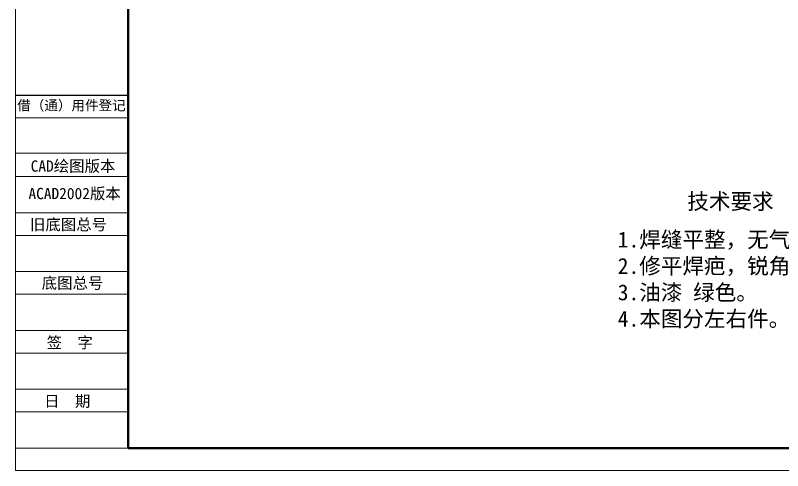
# Model space of a CAD drawing. Header units: millimetres. Extents: x 2517 to 6633, y 792 to 3241.
# Drawn here: x 3100.1 to 3269.8, y 2236.8 to 2337.4 of the extents above; entities that cross this region are included whole.
import ezdxf

# ---------------------------------------------------------------- set-up
doc = ezdxf.new("R2010")
doc.units = ezdxf.units.MM
for name, color, linetype, lineweight in [('实线', 7, 'Continuous', 25), ('引导线', 6, 'Continuous', 9), ('文本', 3, 'Continuous', 15), ('粗实线', 9, 'Continuous', 50)]:
    doc.layers.add(name, color=color, linetype=linetype, lineweight=lineweight)
doc.styles.get("Standard").update_dxf_attribs({"font": 'simfang.ttf'})

msp = doc.modelspace()

# ---------------------------------------------------------------- linework, layer by layer
at = {"layer": '实线'}
for p, q in [((3100.0637, 2319.7698), (3125.0637, 2319.7698)), ((3125.0637, 2241.7698), (3125.0637, 2297.7698)), ((3125.0637, 2297.7698), (3125.0637, 2241.7698))]:
    msp.add_line(p, q, dxfattribs=at)
at = {"layer": '引导线'}
for p, q in [((3100.0637, 2236.7698), (3100.0637, 2533.7698)), ((3125.0637, 2314.7698), (3100.0637, 2314.7698)), ((3125.0637, 2306.9303), (3100.0637, 2306.9303)), ((3125.0637, 2301.7698), (3100.0637, 2301.7698)), ((3125.0637, 2293.7698), (3100.0637, 2293.7698)), ((3125.0637, 2288.7698), (3100.0637, 2288.7698)), ((3125.0637, 2280.7698), (3100.0637, 2280.7698)), ((3125.0637, 2275.7698), (3100.0637, 2275.7698)), ((3125.0637, 2267.7698), (3100.0637, 2267.7698)), ((3125.0637, 2262.7698), (3100.0637, 2262.7698)), ((3125.0637, 2254.7698), (3100.0637, 2254.7698)), ((3125.0637, 2249.7698), (3100.0637, 2249.7698)), ((3125.0637, 2241.7698), (3100.0637, 2241.7698)), ((3100.0637, 2236.7698), (3520.0637, 2236.7698))]:
    msp.add_line(p, q, dxfattribs=at)
at = {"layer": '粗实线'}
for q in [(3125.0637, 2528.7698), (3515.0637, 2241.7698)]:
    msp.add_line((3125.0637, 2241.7698), q, dxfattribs=at)

# ---------------------------------------------------------------- texts
at = {"layer": '文本', "ltscale": 0.2, "attachment_point": 5}
for s, insert, char_height, width in [('借（通）用件登记', (3112.4761, 2317.3758), 2.2, 51.1286), ('CAD绘图版本', (3112.8314, 2303.9647), 2.5, 75.797018), ('ACAD2002版本', (3113.1741, 2297.8936), 2.5, 58.509519), ('旧底图总号', (3111.8212, 2291.0297), 2.5, 66.188429), ('底图总号', (3112.7145, 2278.0975), 2.5, 14.5116), ('签  字', (3112.104, 2264.9367), 2.5, 14.5116), ('日  期', (3111.5457, 2251.9991), 2.5, 14.5116)]:
    msp.add_mtext(s, dxfattribs=dict(at, insert=insert, char_height=char_height, width=width))
at = {"layer": '文本', "char_height": 3.5}
for s, insert, width, attachment_point in [('技术要求', (3258.3018, 2294.1594), 63.1798, 8), ('1.焊缝平整，无气孔，无虚焊。\\P2.修平焊疤，锐角倒钝。\\P3.油漆 绿色。\\P4.本图分左右件。', (3233.3553, 2278.9022), 89.5148, 4)]:
    msp.add_mtext(s, dxfattribs=dict(at, insert=insert, width=width, attachment_point=attachment_point))

doc.saveas('drawing.dxf')
